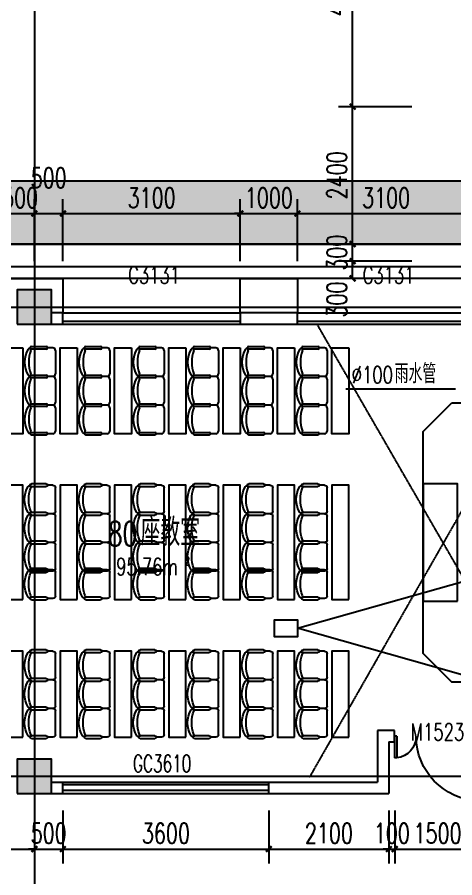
# Model space of a CAD drawing. Header units: millimetres. Extents: x 0 to 118900, y 0 to 84100.
# Drawn here: x 61598 to 69249, y 19817 to 34854 of the extents above; entities that cross this region are included whole.
import ezdxf

# ---------------------------------------------------------------- set-up
doc = ezdxf.new("R2010")
doc.units = ezdxf.units.MM
doc.linetypes.add('DASH', pattern=[0.35, 0.25, -0.1])
doc.linetypes.add('DOTE', pattern=[2.42, 2, -0.2, 0.02, -0.2])
for name, color, linetype in [('COLUMN', 2, 'Continuous'), ('DIM_LEAD', 3, 'Continuous'), ('DOOR', 4, 'Continuous'), ('DOTE', 1, 'DOTE'), ('FACADE OUTER SKIN', 6, 'Continuous'), ('FUR', 36, 'Continuous'), ('PUB_DIM', 3, 'Continuous'), ('PUB_HATCH', 8, 'Continuous'), ('PUB_TEXT', 7, 'Continuous'), ('RD-侧石线', 9, 'Continuous'), ('SEE', 5, 'Continuous'), ('SPACE', 7, 'Continuous'), ('TREE4', 66, 'Continuous'), ('WALL', 2, 'Continuous'), ('WINDOW', 4, 'Continuous'), ('WINDOW_TEXT', 7, 'Continuous'), ('排水', 7, 'Continuous')]:
    doc.layers.add(name, color=color, linetype=linetype)
doc.styles.add('_TCH_DIM', font='SIMPLEX', dxfattribs={"bigfont": 'GBCBIG'})
doc.styles.add('_TCH_SPACE', font='SIMPLEX', dxfattribs={"height": 5, "bigfont": 'GBCBIG'})
doc.styles.add('_TCH_WINDOW', font='SIMPLEX', dxfattribs={"height": 3.5, "bigfont": 'GBCBIG'})
doc.styles.add('DIM_FONT', font='SIMPLEX', dxfattribs={"width": 0.7, "bigfont": 'GBCBIG'})
doc.styles.add('仿宋单线', font='tjromans.shx', dxfattribs={"width": 0.65, "bigfont": 'tjhztxt.shx'})
doc.dimstyles.new('_TCH_ARCH&&100', dxfattribs={"dimtxt": 350, "dimasz": 100, "dimexe": 250, "dimexo": 300, "dimgap": 100, "dimtad": 1, "dimdec": 0, "dimzin": 0, "dimdsep": 46, "dimtxsty": 'DIM_FONT', "dimblk": 'ARCHTICK', "dimcen": 0.09, "dimclrt": 7, "dimazin": 2, "dimtfac": 1, "dimtdec": 0, "dimtix": 1, "dimtmove": 2, "dimatfit": 3, "dimldrblk": 'ARCHTICK', "dimfxl": 1, "dimtolj": 1, "dimtzin": 0, "dimarcsym": 0})

# ---------------------------------------------------------------- blocks, each defined once
blk = doc.blocks.new('WD-HIGH')
at = {"layer": 'WINDOW'}
for p, q in [((1050564, 1525426), (1050564, 1525626)), ((1054164, 1525426), (1054164, 1525626))]:
    blk.add_line(p, q, dxfattribs=at)
at = {"layer": 'WINDOW', "linetype": 'DASH', "extrusion": (0, 0, -1)}
for p, q in [((1054164, 1525576), (1050564, 1525576)), ((1054164, 1525476), (1050564, 1525476))]:
    blk.add_line(p, q, dxfattribs=at)
at = {"layer": 'WINDOW_TEXT', "style": '仿宋单线', "width": 0.65}
blk.add_text('GC3610', height=300, dxfattribs=at).set_placement((1051788, 1525799))
blk = doc.blocks.new('AXIS-NET-07')
at = {"layer": 'DOTE'}
for p, q in [((768944, 1612362.8), (768944, 1540152.8)), ((716444, 1564052.8), (796044, 1564052.8)), ((716444, 1555852.8), (796044, 1555852.8))]:
    blk.add_line(p, q, dxfattribs=at)
blk = doc.blocks.new('A$C2A1F14C1')
for p, q in [((0, -170), (0, 170)), ((39, 209), (117, 209)), ((137, 228), (351, 228)), ((351, 189), (137, 189)), ((39, -209), (117, -209)), ((137, -189), (351, -189)), ((351, -228), (137, -228))]:
    blk.add_line(p, q)
for centre, radius, start, end in [((39, 170), 39, 90, 180), ((137, 209), 19.5, 90, 270), ((351, 209), 19.5, 270, 90), ((381, 178), 21.9, 31.8908, 201.2393), ((-116, 0), 506, 340.4246, 19.5754), ((68, 0), 382, 330.2912, 29.7088), ((39, -170), 39, 180, 270), ((137, -209), 19.5, 90, 270), ((351, -209), 19.5, 270, 90), ((381, -178), 21.9, 158.7607, 328.1092)]:
    blk.add_arc(centre, radius, start, end)
blk = doc.blocks.new('80 SEATS')
at = {"layer": 'FUR'}
for points in [[(1068065, 1663756), (1068065, 1662256), (1067765, 1662256), (1067765, 1663756), (1068065, 1663756)], [(1069015, 1663756), (1069015, 1662256), (1068715, 1662256), (1068715, 1663756), (1069015, 1663756)], [(1069965, 1663756), (1069965, 1662256), (1069665, 1662256), (1069665, 1663756), (1069965, 1663756)], [(1070915, 1663756), (1070915, 1662256), (1070615, 1662256), (1070615, 1663756), (1070915, 1663756)], [(1071865, 1663756), (1071865, 1662256), (1071565, 1662256), (1071565, 1663756), (1071865, 1663756)], [(1072815, 1663756), (1072815, 1662256), (1072515, 1662256), (1072515, 1663756), (1072815, 1663756)], [(1073765, 1663756), (1073765, 1662256), (1073465, 1662256), (1073465, 1663756), (1073765, 1663756)], [(1074715, 1663756), (1074715, 1662256), (1074415, 1662256), (1074415, 1663756), (1074715, 1663756)], [(1075665, 1663756), (1075665, 1662256), (1075365, 1662256), (1075365, 1663756), (1075665, 1663756)], [(1069015, 1659356), (1069015, 1661356), (1068715, 1661356), (1068715, 1659356), (1069015, 1659356)], [(1069965, 1659356), (1069965, 1661356), (1069665, 1661356), (1069665, 1659356), (1069965, 1659356)], [(1070915, 1659356), (1070915, 1661356), (1070615, 1661356), (1070615, 1659356), (1070915, 1659356)], [(1071865, 1659356), (1071865, 1661356), (1071565, 1661356), (1071565, 1659356), (1071865, 1659356)], [(1072815, 1659356), (1072815, 1661356), (1072515, 1661356), (1072515, 1659356), (1072815, 1659356)], [(1073765, 1659356), (1073765, 1661356), (1073465, 1661356), (1073465, 1659356), (1073765, 1659356)], [(1074715, 1659356), (1074715, 1661356), (1074415, 1661356), (1074415, 1659356), (1074715, 1659356)], [(1075665, 1659356), (1075665, 1661356), (1075365, 1661356), (1075365, 1659356), (1075665, 1659356)], [(1077565, 1659332), (1077565, 1661379), (1076965, 1661379), (1076965, 1659332), (1077565, 1659332)], [(1069015, 1657456), (1069015, 1658456), (1068715, 1658456), (1068715, 1657456), (1069015, 1657456)], [(1069965, 1656956), (1069965, 1658456), (1069665, 1658456), (1069665, 1656956), (1069965, 1656956)], [(1070915, 1656956), (1070915, 1658456), (1070615, 1658456), (1070615, 1656956), (1070915, 1656956)], [(1071865, 1656956), (1071865, 1658456), (1071565, 1658456), (1071565, 1656956), (1071865, 1656956)], [(1072815, 1656956), (1072815, 1658456), (1072515, 1658456), (1072515, 1656956), (1072815, 1656956)], [(1073765, 1656956), (1073765, 1658456), (1073465, 1658456), (1073465, 1656956), (1073765, 1656956)], [(1074715, 1656956), (1074715, 1658456), (1074415, 1658456), (1074415, 1656956), (1074715, 1656956)], [(1075665, 1656956), (1075665, 1658456), (1075365, 1658456), (1075365, 1656956), (1075665, 1656956)]]:
    blk.add_lwpolyline(points, dxfattribs=at)
for points in [[(1077465, 1662794), (1078465, 1662794), (1078465, 1657917), (1077465, 1657917), (1076965, 1658417), (1076965, 1662294)], [(1078365, 1658356), (1078365, 1662356), (1078465, 1662356), (1078465, 1658356)]]:
    blk.add_lwpolyline(points, close=True, dxfattribs=at)
at = {"layer": 'SEE', "linetype": 'DASH'}
for p, q in [((1078465, 1658356), (1075117, 1664156)), ((1078465, 1662356), (1074976, 1656256))]:
    blk.add_line(p, q, dxfattribs=at)
at = {"layer": 'SEE'}
blk.add_lwpolyline([(1074765, 1658856), (1074765, 1658706), (1074365, 1658706), (1074365, 1659006), (1074765, 1659006), (1074765, 1658856), (1078365, 1659871), (1078365, 1657840)], close=True, dxfattribs=at)
at = {"layer": 'FUR', "extrusion": (0, 0, -1), "xscale": -1.198432564735413, "yscale": 1.198432445181377, "zscale": -1.198432564735413, "rotation": 180}
for p in [(-1067685, 1663506), (-1068635, 1663506), (-1069585, 1663506), (-1070535, 1663506), (-1071485, 1663506), (-1072435, 1663506), (-1073385, 1663506), (-1074335, 1663506), (-1075285, 1663506), (-1067685, 1663006), (-1068635, 1663006), (-1069585, 1663006), (-1070535, 1663006), (-1071485, 1663006), (-1072435, 1663006), (-1073385, 1663006), (-1074335, 1663006), (-1075285, 1663006), (-1067685, 1662506), (-1068635, 1662506), (-1069585, 1662506), (-1070535, 1662506), (-1071485, 1662506), (-1072435, 1662506), (-1073385, 1662506), (-1074335, 1662506), (-1075285, 1662506)]:
    blk.add_blockref('A$C2A1F14C1', p, dxfattribs=at)
at = {"layer": 'FUR', "xscale": -1.198432564735413, "yscale": 1.198432445181377, "zscale": 1.198432564735413}
for p in [(1068635, 1661106), (1069585, 1661106), (1070535, 1661106), (1071485, 1661106), (1072435, 1661106), (1073385, 1661106), (1074335, 1661106), (1075285, 1661106), (1068635, 1660606), (1069585, 1660606), (1070535, 1660606), (1071485, 1660606), (1072435, 1660606), (1073385, 1660606), (1074335, 1660606), (1075285, 1660606), (1068635, 1660106), (1069585, 1660106), (1070535, 1660106), (1071485, 1660106), (1072435, 1660106), (1073385, 1660106), (1074335, 1660106), (1075285, 1660106), (1068635, 1659629), (1069585, 1659629), (1070535, 1659629), (1071485, 1659629), (1072435, 1659629), (1073385, 1659629), (1074335, 1659629), (1075285, 1659629), (1068635, 1658206), (1069585, 1658206), (1070535, 1658206), (1071485, 1658206), (1072435, 1658206), (1073385, 1658206), (1074335, 1658206), (1075285, 1658206), (1068635, 1657706), (1069585, 1657706), (1070535, 1657706), (1071485, 1657706), (1072435, 1657706), (1073385, 1657706), (1074335, 1657706), (1075285, 1657706), (1069585, 1657206), (1070535, 1657206), (1071485, 1657206), (1072435, 1657206), (1073385, 1657206), (1074335, 1657206), (1075285, 1657206)]:
    blk.add_blockref('A$C2A1F14C1', p, dxfattribs=at)
blk = doc.blocks.new('$WINLIB2D$00000004')
at = {"color": 0}
for points in [[(-0.5, 0.5), (-0.5, -0.5)], [(-0.5, 0.5), (0.5, 0.5)], [(0.5, -0.5), (0.5, 0.5)], [(-0.5, 0.2406), (0.5, 0.2406)], [(-0.5, -0.5), (0.5, -0.5)]]:
    blk.add_lwpolyline(points, dxfattribs=at)
blk = doc.blocks.new('_FZH')
blk.add_lwpolyline([(-0.5, -0.5), (0.5, -0.5), (0.5, 0.5), (-0.5, 0.5)], close=True)
at = {"layer": 'PUB_HATCH'}
blk.add_solid([(-0.5, -0.5), (0.5, -0.5), (-0.5, 0.5), (0.5, 0.5)], dxfattribs=at)
blk = doc.blocks.new('$DorLib2D$00000225')
at = {"color": 0}
for p, q in [((0.475, -0.001), (0.475, 0.752)), ((0.475, 0.752), (0.5, 0.752)), ((0.5, -0.001), (0.5, 0.752)), ((-0.5, 0), (-0.5, 0.252)), ((-0.475, 0.252), (-0.5, 0.252)), ((-0.475, 0), (-0.475, 0.252)), ((-0.475, 0), (-0.5, 0)), ((0.475, -0.001), (0.5, -0.001))]:
    blk.add_line(p, q, dxfattribs=at)
for centre, radius, start, end in [((0.505, -0.002), 0.755, 92.2493, 179.7238), ((-0.501, 0.003), 0.251, 359.7899, 84.0974)]:
    blk.add_arc(centre, radius, start, end, dxfattribs=at)
blk = doc.blocks.new('_ArchTick')
at = {"color": 0, "linetype": 'ByBlock', "const_width": 0.4}
blk.add_lwpolyline([(-0.5, -0.5), (0.5, 0.5)], dxfattribs=at)
blk = doc.blocks.new('*D190')
at = {"layer": 'Defpoints', "color": 0, "transparency": 16777216}
for p in [(67463, 30590), (68798, 30590), (68798, 30290)]:
    blk.add_point(p, dxfattribs=at)
at = {"layer": 'PUB_DIM', "color": 0, "lineweight": -2, "transparency": 16777216}
for p, q in [((68498, 30590), (67213, 30590)), ((67463, 30290), (67463, 30590)), ((68498, 30290), (67213, 30290))]:
    blk.add_line(p, q, dxfattribs=at)
at = {"layer": 'PUB_DIM', "color": 0, "lineweight": -2, "transparency": 16777216, "xscale": 100, "yscale": 100, "zscale": 100}
for p, rotation in [((67463, 30590), 90), ((67463, 30290), 270)]:
    blk.add_blockref('_ArchTick', p, dxfattribs=dict(at, rotation=rotation))
at = {"layer": 'PUB_DIM', "color": 7, "transparency": 16777216, "insert": (67188, 29920), "char_height": 350, "attachment_point": 5, "rotation": 90, "style": 'DIM_FONT'}
blk.add_mtext('\\A1;300', dxfattribs=at)
blk = doc.blocks.new('*D191')
at = {"layer": 'Defpoints', "color": 0, "transparency": 16777216}
for p in [(67463, 30890), (68798, 30890), (68798, 30590)]:
    blk.add_point(p, dxfattribs=at)
at = {"layer": 'PUB_DIM', "color": 0, "lineweight": -2, "transparency": 16777216}
for p, q in [((67463, 30890), (67463, 30990)), ((68498, 30890), (67213, 30890)), ((67463, 30590), (67463, 30890)), ((68498, 30590), (67213, 30590)), ((67463, 30590), (67463, 30490))]:
    blk.add_line(p, q, dxfattribs=at)
at = {"layer": 'PUB_DIM', "color": 0, "lineweight": -2, "transparency": 16777216, "xscale": 100, "yscale": 100, "zscale": 100}
for p, rotation in [((67463, 30890), 270), ((67463, 30590), 90)]:
    blk.add_blockref('_ArchTick', p, dxfattribs=dict(at, rotation=rotation))
at = {"layer": 'PUB_DIM', "color": 7, "transparency": 16777216, "insert": (67188, 30740), "char_height": 350, "attachment_point": 5, "rotation": 90, "style": 'DIM_FONT'}
blk.add_mtext('\\A1;300', dxfattribs=at)
blk = doc.blocks.new('*D192')
at = {"layer": 'Defpoints', "color": 0, "transparency": 16777216}
for p in [(67463, 33290), (68798, 33290), (68798, 30890)]:
    blk.add_point(p, dxfattribs=at)
at = {"layer": 'PUB_DIM', "color": 0, "lineweight": -2, "transparency": 16777216}
for p, q in [((68498, 33290), (67213, 33290)), ((67463, 30890), (67463, 33290)), ((68498, 30890), (67213, 30890))]:
    blk.add_line(p, q, dxfattribs=at)
at = {"layer": 'PUB_DIM', "color": 0, "lineweight": -2, "transparency": 16777216, "xscale": 100, "yscale": 100, "zscale": 100}
for p, rotation in [((67463, 33290), 90), ((67463, 30890), 270)]:
    blk.add_blockref('_ArchTick', p, dxfattribs=dict(at, rotation=rotation))
at = {"layer": 'PUB_DIM', "color": 7, "transparency": 16777216, "insert": (67188, 32090), "char_height": 350, "attachment_point": 5, "rotation": 90, "style": 'DIM_FONT'}
blk.add_mtext('\\A1;2400', dxfattribs=at)
blk = doc.blocks.new('*D193')
at = {"layer": 'Defpoints', "color": 0, "transparency": 16777216}
for p in [(67463, 37290), (68798, 37290), (68798, 33290)]:
    blk.add_point(p, dxfattribs=at)
at = {"layer": 'PUB_DIM', "color": 0, "lineweight": -2, "transparency": 16777216}
for p, q in [((68498, 37290), (67213, 37290)), ((67463, 33290), (67463, 37290)), ((68498, 33290), (67213, 33290))]:
    blk.add_line(p, q, dxfattribs=at)
at = {"layer": 'PUB_DIM', "color": 0, "lineweight": -2, "transparency": 16777216, "xscale": 100, "yscale": 100, "zscale": 100}
for p, rotation in [((67463, 37290), 90), ((67463, 33290), 270)]:
    blk.add_blockref('_ArchTick', p, dxfattribs=dict(at, rotation=rotation))
at = {"layer": 'PUB_DIM', "color": 7, "transparency": 16777216, "insert": (67188, 35290), "char_height": 350, "attachment_point": 5, "rotation": 90, "style": 'DIM_FONT'}
blk.add_mtext('\\A1;4000', dxfattribs=at)
blk = doc.blocks.new('*D699')
at = {"layer": 'Defpoints', "color": 0, "transparency": 16777216}
for p in [(61898, 31423), (61398, 30290), (61898, 30290)]:
    blk.add_point(p, dxfattribs=at)
at = {"layer": 'PUB_DIM', "color": 0, "lineweight": -2, "transparency": 16777216}
for p, q in [((61398, 30590), (61398, 31673)), ((61898, 30590), (61898, 31673)), ((61398, 31423), (61298, 31423)), ((61398, 31423), (61898, 31423)), ((61898, 31423), (61998, 31423))]:
    blk.add_line(p, q, dxfattribs=at)
at = {"layer": 'PUB_DIM', "color": 0, "lineweight": -2, "transparency": 16777216, "xscale": 100, "yscale": 100, "zscale": 100}
blk.add_blockref('_ArchTick', (61398, 31423), dxfattribs=at)
at = {"layer": 'PUB_DIM', "color": 0, "lineweight": -2, "transparency": 16777216, "xscale": 100, "yscale": 100, "zscale": 100, "rotation": 180}
blk.add_blockref('_ArchTick', (61898, 31423), dxfattribs=at)
at = {"layer": 'PUB_DIM', "color": 7, "transparency": 16777216, "insert": (61648, 31698), "char_height": 350, "attachment_point": 5, "style": 'DIM_FONT'}
blk.add_mtext('\\A1;500', dxfattribs=at)
blk = doc.blocks.new('*D700')
at = {"layer": 'Defpoints', "color": 0, "transparency": 16777216}
for p in [(62398, 31423), (61898, 30290), (62398, 30290)]:
    blk.add_point(p, dxfattribs=at)
at = {"layer": 'PUB_DIM', "color": 0, "lineweight": -2, "transparency": 16777216}
for p, q in [((61898, 30590), (61898, 31673)), ((62398, 30590), (62398, 31673)), ((61898, 31423), (62398, 31423))]:
    blk.add_line(p, q, dxfattribs=at)
at = {"layer": 'PUB_DIM', "color": 0, "lineweight": -2, "transparency": 16777216, "xscale": 100, "yscale": 100, "zscale": 100, "rotation": 180}
blk.add_blockref('_ArchTick', (61898, 31423), dxfattribs=at)
at = {"layer": 'PUB_DIM', "color": 0, "lineweight": -2, "transparency": 16777216, "xscale": 100, "yscale": 100, "zscale": 100}
blk.add_blockref('_ArchTick', (62398, 31423), dxfattribs=at)
at = {"layer": 'PUB_DIM', "color": 7, "transparency": 16777216, "insert": (62148, 32048), "char_height": 350, "attachment_point": 5, "style": 'DIM_FONT'}
blk.add_mtext('\\A1;500', dxfattribs=at)
blk = doc.blocks.new('*D701')
at = {"layer": 'Defpoints', "color": 0, "transparency": 16777216}
for p in [(65498, 31423), (62398, 30290), (65498, 30290)]:
    blk.add_point(p, dxfattribs=at)
at = {"layer": 'PUB_DIM', "color": 0, "lineweight": -2, "transparency": 16777216}
for p, q in [((62398, 30590), (62398, 31673)), ((65498, 30590), (65498, 31673)), ((62398, 31423), (65498, 31423))]:
    blk.add_line(p, q, dxfattribs=at)
at = {"layer": 'PUB_DIM', "color": 0, "lineweight": -2, "transparency": 16777216, "xscale": 100, "yscale": 100, "zscale": 100, "rotation": 180}
blk.add_blockref('_ArchTick', (62398, 31423), dxfattribs=at)
at = {"layer": 'PUB_DIM', "color": 0, "lineweight": -2, "transparency": 16777216, "xscale": 100, "yscale": 100, "zscale": 100}
blk.add_blockref('_ArchTick', (65498, 31423), dxfattribs=at)
at = {"layer": 'PUB_DIM', "color": 7, "transparency": 16777216, "insert": (63948, 31698), "char_height": 350, "attachment_point": 5, "style": 'DIM_FONT'}
blk.add_mtext('\\A1;3100', dxfattribs=at)
blk = doc.blocks.new('*D702')
at = {"layer": 'Defpoints', "color": 0, "transparency": 16777216}
for p in [(66498, 31423), (65498, 30290), (66498, 30290)]:
    blk.add_point(p, dxfattribs=at)
at = {"layer": 'PUB_DIM', "color": 0, "lineweight": -2, "transparency": 16777216}
for p, q in [((65498, 30590), (65498, 31673)), ((66498, 30590), (66498, 31673)), ((65498, 31423), (65398, 31423)), ((65498, 31423), (66498, 31423)), ((66498, 31423), (66598, 31423))]:
    blk.add_line(p, q, dxfattribs=at)
at = {"layer": 'PUB_DIM', "color": 0, "lineweight": -2, "transparency": 16777216, "xscale": 100, "yscale": 100, "zscale": 100}
blk.add_blockref('_ArchTick', (65498, 31423), dxfattribs=at)
at = {"layer": 'PUB_DIM', "color": 0, "lineweight": -2, "transparency": 16777216, "xscale": 100, "yscale": 100, "zscale": 100, "rotation": 180}
blk.add_blockref('_ArchTick', (66498, 31423), dxfattribs=at)
at = {"layer": 'PUB_DIM', "color": 7, "transparency": 16777216, "insert": (65998, 31698), "char_height": 350, "attachment_point": 5, "style": 'DIM_FONT'}
blk.add_mtext('\\A1;1000', dxfattribs=at)
blk = doc.blocks.new('*D703')
at = {"layer": 'Defpoints', "color": 0, "transparency": 16777216}
for p in [(69598, 31423), (66498, 30290), (69598, 30290)]:
    blk.add_point(p, dxfattribs=at)
at = {"layer": 'PUB_DIM', "color": 0, "lineweight": -2, "transparency": 16777216}
for p, q in [((66498, 30590), (66498, 31673)), ((69598, 30590), (69598, 31673)), ((66498, 31423), (69598, 31423))]:
    blk.add_line(p, q, dxfattribs=at)
at = {"layer": 'PUB_DIM', "color": 0, "lineweight": -2, "transparency": 16777216, "xscale": 100, "yscale": 100, "zscale": 100, "rotation": 180}
blk.add_blockref('_ArchTick', (66498, 31423), dxfattribs=at)
at = {"layer": 'PUB_DIM', "color": 0, "lineweight": -2, "transparency": 16777216, "xscale": 100, "yscale": 100, "zscale": 100}
blk.add_blockref('_ArchTick', (69598, 31423), dxfattribs=at)
at = {"layer": 'PUB_DIM', "color": 7, "transparency": 16777216, "insert": (68048, 31698), "char_height": 350, "attachment_point": 5, "style": 'DIM_FONT'}
blk.add_mtext('\\A1;3100', dxfattribs=at)
blk = doc.blocks.new('*D764')
at = {"layer": 'Defpoints', "color": 0, "transparency": 16777216}
for p in [(59598, 21290), (61898, 21290), (61898, 20319)]:
    blk.add_point(p, dxfattribs=at)
at = {"layer": 'PUB_DIM', "color": 0, "lineweight": -2, "transparency": 16777216}
for p, q in [((59598, 20990), (59598, 20069)), ((61898, 20990), (61898, 20069)), ((59598, 20319), (61898, 20319))]:
    blk.add_line(p, q, dxfattribs=at)
at = {"layer": 'PUB_DIM', "color": 0, "lineweight": -2, "transparency": 16777216, "xscale": 100, "yscale": 100, "zscale": 100, "rotation": 180}
blk.add_blockref('_ArchTick', (59598, 20319), dxfattribs=at)
at = {"layer": 'PUB_DIM', "color": 0, "lineweight": -2, "transparency": 16777216, "xscale": 100, "yscale": 100, "zscale": 100}
blk.add_blockref('_ArchTick', (61898, 20319), dxfattribs=at)
at = {"layer": 'PUB_DIM', "color": 7, "transparency": 16777216, "insert": (60748, 20594), "char_height": 350, "attachment_point": 5, "style": 'DIM_FONT'}
blk.add_mtext('\\A1;2300', dxfattribs=at)
blk = doc.blocks.new('*D765')
at = {"layer": 'Defpoints', "color": 0, "transparency": 16777216}
for p in [(61898, 21290), (62398, 21290), (62398, 20319)]:
    blk.add_point(p, dxfattribs=at)
at = {"layer": 'PUB_DIM', "color": 0, "lineweight": -2, "transparency": 16777216}
for p, q in [((61898, 20990), (61898, 20069)), ((62398, 20990), (62398, 20069)), ((61898, 20319), (61798, 20319)), ((61898, 20319), (62398, 20319)), ((62398, 20319), (62498, 20319))]:
    blk.add_line(p, q, dxfattribs=at)
at = {"layer": 'PUB_DIM', "color": 0, "lineweight": -2, "transparency": 16777216, "xscale": 100, "yscale": 100, "zscale": 100}
blk.add_blockref('_ArchTick', (61898, 20319), dxfattribs=at)
at = {"layer": 'PUB_DIM', "color": 0, "lineweight": -2, "transparency": 16777216, "xscale": 100, "yscale": 100, "zscale": 100, "rotation": 180}
blk.add_blockref('_ArchTick', (62398, 20319), dxfattribs=at)
at = {"layer": 'PUB_DIM', "color": 7, "transparency": 16777216, "insert": (62148, 20594), "char_height": 350, "attachment_point": 5, "style": 'DIM_FONT'}
blk.add_mtext('\\A1;500', dxfattribs=at)
blk = doc.blocks.new('*D766')
at = {"layer": 'Defpoints', "color": 0, "transparency": 16777216}
for p in [(62398, 21290), (65998, 21290), (65998, 20319)]:
    blk.add_point(p, dxfattribs=at)
at = {"layer": 'PUB_DIM', "color": 0, "lineweight": -2, "transparency": 16777216}
for p, q in [((62398, 20990), (62398, 20069)), ((65998, 20990), (65998, 20069)), ((62398, 20319), (65998, 20319))]:
    blk.add_line(p, q, dxfattribs=at)
at = {"layer": 'PUB_DIM', "color": 0, "lineweight": -2, "transparency": 16777216, "xscale": 100, "yscale": 100, "zscale": 100, "rotation": 180}
blk.add_blockref('_ArchTick', (62398, 20319), dxfattribs=at)
at = {"layer": 'PUB_DIM', "color": 0, "lineweight": -2, "transparency": 16777216, "xscale": 100, "yscale": 100, "zscale": 100}
blk.add_blockref('_ArchTick', (65998, 20319), dxfattribs=at)
at = {"layer": 'PUB_DIM', "color": 7, "transparency": 16777216, "insert": (64198, 20594), "char_height": 350, "attachment_point": 5, "style": 'DIM_FONT'}
blk.add_mtext('\\A1;3600', dxfattribs=at)
blk = doc.blocks.new('*D767')
at = {"layer": 'Defpoints', "color": 0, "transparency": 16777216}
for p in [(65998, 21290), (68098, 21290), (68098, 20319)]:
    blk.add_point(p, dxfattribs=at)
at = {"layer": 'PUB_DIM', "color": 0, "lineweight": -2, "transparency": 16777216}
for p, q in [((65998, 20990), (65998, 20069)), ((68098, 20990), (68098, 20069)), ((65998, 20319), (68098, 20319))]:
    blk.add_line(p, q, dxfattribs=at)
at = {"layer": 'PUB_DIM', "color": 0, "lineweight": -2, "transparency": 16777216, "xscale": 100, "yscale": 100, "zscale": 100, "rotation": 180}
blk.add_blockref('_ArchTick', (65998, 20319), dxfattribs=at)
at = {"layer": 'PUB_DIM', "color": 0, "lineweight": -2, "transparency": 16777216, "xscale": 100, "yscale": 100, "zscale": 100}
blk.add_blockref('_ArchTick', (68098, 20319), dxfattribs=at)
at = {"layer": 'PUB_DIM', "color": 7, "transparency": 16777216, "insert": (67048, 20594), "char_height": 350, "attachment_point": 5, "style": 'DIM_FONT'}
blk.add_mtext('\\A1;2100', dxfattribs=at)
blk = doc.blocks.new('*D768')
at = {"layer": 'Defpoints', "color": 0, "transparency": 16777216}
for p in [(68098, 21290), (68198, 21290), (68198, 20319)]:
    blk.add_point(p, dxfattribs=at)
at = {"layer": 'PUB_DIM', "color": 0, "lineweight": -2, "transparency": 16777216}
for p, q in [((68098, 20990), (68098, 20069)), ((68198, 20990), (68198, 20069)), ((68098, 20319), (67998, 20319)), ((68098, 20319), (68198, 20319)), ((68198, 20319), (68298, 20319))]:
    blk.add_line(p, q, dxfattribs=at)
at = {"layer": 'PUB_DIM', "color": 0, "lineweight": -2, "transparency": 16777216, "xscale": 100, "yscale": 100, "zscale": 100}
blk.add_blockref('_ArchTick', (68098, 20319), dxfattribs=at)
at = {"layer": 'PUB_DIM', "color": 0, "lineweight": -2, "transparency": 16777216, "xscale": 100, "yscale": 100, "zscale": 100, "rotation": 180}
blk.add_blockref('_ArchTick', (68198, 20319), dxfattribs=at)
at = {"layer": 'PUB_DIM', "color": 7, "transparency": 16777216, "insert": (68148, 20594), "char_height": 350, "attachment_point": 5, "style": 'DIM_FONT'}
blk.add_mtext('\\A1;100', dxfattribs=at)
blk = doc.blocks.new('*D769')
at = {"layer": 'Defpoints', "color": 0, "transparency": 16777216}
for p in [(68198, 21290), (69698, 21290), (69698, 20319)]:
    blk.add_point(p, dxfattribs=at)
at = {"layer": 'PUB_DIM', "color": 0, "lineweight": -2, "transparency": 16777216}
for p, q in [((68198, 20990), (68198, 20069)), ((69698, 20990), (69698, 20069)), ((68198, 20319), (69698, 20319))]:
    blk.add_line(p, q, dxfattribs=at)
at = {"layer": 'PUB_DIM', "color": 0, "lineweight": -2, "transparency": 16777216, "xscale": 100, "yscale": 100, "zscale": 100, "rotation": 180}
blk.add_blockref('_ArchTick', (68198, 20319), dxfattribs=at)
at = {"layer": 'PUB_DIM', "color": 0, "lineweight": -2, "transparency": 16777216, "xscale": 100, "yscale": 100, "zscale": 100}
blk.add_blockref('_ArchTick', (69698, 20319), dxfattribs=at)
at = {"layer": 'PUB_DIM', "color": 7, "transparency": 16777216, "insert": (68948, 20594), "char_height": 350, "attachment_point": 5, "style": 'DIM_FONT'}
blk.add_mtext('\\A1;1500', dxfattribs=at)

msp = doc.modelspace()

# ---------------------------------------------------------------- hatches: boundary and pattern name
at = {"layer": 'TREE4'}
h = msp.add_hatch(dxfattribs=at)
h.set_pattern_fill('GRASS', color=256, scale=100, style=0)
h.set_pattern_definition([(90, (41897.56, 30889.89), (-199.5591, 199.5591), [52.916, -346.202]), (45, (41897.56, 30889.9), (-199.5592, 199.5592), [52.916, -229.3032]), (135, (41897.56, 30889.9), (-199.5592, -199.5592), [52.916, -229.3032])])
h.paths.add_polyline_path([(70597.6, 31989.5), (41897.6, 31989.5), (41897.6, 30889.9), (70597.6, 30889.9)])

# ---------------------------------------------------------------- linework, layer by layer
at = {"layer": 'DIM_LEAD'}
msp.add_line((69260.9, 28352.3), (67341.9, 28352.3), dxfattribs=at)
at = {"layer": 'FACADE OUTER SKIN', "ltscale": 20}
for points in [[(61397.6, 29689.9), (61397.6, 30289.9), (62397.6, 30289.9), (62397.6, 29689.9)], [(65497.6, 29689.9), (65497.6, 30289.9), (66497.6, 30289.9), (66497.6, 29689.9)]]:
    msp.add_lwpolyline(points, dxfattribs=at)
at = {"layer": 'RD-侧石线'}
msp.add_lwpolyline([(2500, 4889.5), (81497.7, 4889.5, 0.415039), (93497.7, 16923.4), (93497.7, 19990, 0.4142005), (81497.7, 31989.5), (51597.7, 31989.5), (45797.6, 31989.5)], format="xyb", dxfattribs=at)
at = {"layer": 'SEE', "ltscale": 20}
msp.add_lwpolyline([(69597.6, 30289.9), (29497.6, 30289.9)], dxfattribs=at)
at = {"layer": 'TREE4'}
msp.add_lwpolyline([(70597.6, 31989.5), (41897.6, 31989.5), (41897.6, 30889.9), (70597.6, 30889.9)], close=True, dxfattribs=at)
at = {"layer": 'WALL'}
for p, q in [((62397.6, 29689.9), (62197.6, 29689.9)), ((62397.6, 29489.9), (62397.6, 29689.9)), ((66497.6, 29689.9), (65497.6, 29689.9)), ((65497.6, 29689.9), (65497.6, 29489.9)), ((66497.6, 29489.9), (66497.6, 29689.9)), ((62197.6, 29489.9), (62397.6, 29489.9)), ((65497.6, 29489.9), (66497.6, 29489.9)), ((68197.6, 22389.9), (67897.6, 22389.9)), ((67897.6, 22389.9), (67897.6, 21489.9)), ((68197.6, 22189.9), (68197.6, 22389.9)), ((68097.6, 22189.9), (68197.6, 22189.9)), ((68097.6, 22189.9), (68097.6, 21289.9)), ((62197.6, 21489.9), (67897.6, 21489.9)), ((62197.6, 21289.9), (68097.6, 21289.9))]:
    msp.add_line(p, q, dxfattribs=at)
at = {"layer": '排水'}
for points in [[(70597.6, 30889.9), (29497.6, 30889.9), (29497.6, 54489.9), (67997.6, 54489.9), (67997.6, 37289.9), (87597.1, 37289.9), (87597.1, 76689.9), (61397.6, 76689.9), (61397.6, 76289.9), (87197.1, 76289.9), (87197.1, 37689.9), (68397.6, 37689.9), (68397.6, 54889.9), (29097.6, 54889.9), (29097.6, 51789.9)], [(70597.6, 30489.9), (29097.6, 30489.9), (29097.6, 33589.9)]]:
    msp.add_lwpolyline(points, dxfattribs=at)

# ---------------------------------------------------------------- block references
at = {"layer": 'COLUMN', "xscale": 600, "yscale": 600, "zscale": 600}
for p in [(61897.6, 29789.9), (61897.6, 21589.9)]:
    msp.add_blockref('_FZH', p, dxfattribs=at)
at = {"layer": 'DOOR'}
ref = msp.add_blockref('$DorLib2D$00000225', (68947.6, 22289.9), dxfattribs=dict(at, xscale=-1500, yscale=1500, zscale=-1500, rotation=180))
ref.add_attrib('A', 'M1523', (68477.6, 22216.1), dxfattribs={"layer": 'WINDOW_TEXT', "ltscale": 20, "height": 297.5, "style": '_TCH_WINDOW', "width": 0.705882})
at = {"layer": 'DOTE'}
msp.add_blockref('AXIS-NET-07', (-707046.5, -1534262.9), dxfattribs=at)
at = {"layer": 'SEE'}
msp.add_blockref('80 SEATS', (-1008267.7, -1634679.6), dxfattribs=at)
at = {"layer": 'WINDOW'}
ref = msp.add_blockref('$WINLIB2D$00000004', (63947.6, 29589.9), dxfattribs=dict(at, xscale=-3100, yscale=200, zscale=-3100, rotation=180.000000000013))
ref.add_attrib('A', 'C3131', (63537.6, 30200.9), dxfattribs={"layer": 'WINDOW_TEXT', "ltscale": 20, "height": 297.5, "style": '_TCH_WINDOW', "width": 0.705882})
ref = msp.add_blockref('$WINLIB2D$00000004', (68047.6, 29589.9), dxfattribs=dict(at, xscale=-3100, yscale=200, zscale=-3100, rotation=180.000000000013))
ref.add_attrib('A', 'C3131', (67637.6, 30200.9), dxfattribs={"layer": 'WINDOW_TEXT', "ltscale": 20, "height": 297.5, "style": '_TCH_WINDOW', "width": 0.705882})
msp.add_blockref('WD-HIGH', (-988166, -1504136.1), dxfattribs=at)

# ---------------------------------------------------------------- texts
at = {"layer": 'PUB_TEXT', "style": '_TCH_DIM', "width": 0.705882}
msp.add_text('%%c100', height=297.5, dxfattribs=at).set_placement((67446.9, 28457.3))
at = {"layer": 'PUB_TEXT', "style": '_TCH_DIM'}
msp.add_text('雨水管', height=337.59, dxfattribs=at).set_placement((68196.9, 28457.3))
at = {"layer": 'SPACE', "style": '_TCH_SPACE', "width": 0.705882}
for s, height, p in [('80', 425, (63182.4, 25616.2)), ('2', 148.8, (64527.8, 25279.3)), ('95.76m', 297.5, (63327.8, 25104.3))]:
    msp.add_text(s, height=height, dxfattribs=at).set_placement(p)
at = {"layer": 'SPACE', "style": '_TCH_SPACE'}
msp.add_text('座教室', height=482.27, dxfattribs=at).set_placement((63753.8, 25616.2))

# ---------------------------------------------------------------- dimensions: what is measured, and where the dimension line sits
at = {"layer": 'PUB_DIM'}
for p1, p2, distance, picture, middle in [((68797.6, 33289.9), (68797.6, 37289.9), 1334.5, '*D193', (67188.1, 35289.9)), ((68797.6, 30889.9), (68797.6, 33289.9), 1334.5, '*D192', (67188.1, 32089.9)), ((61397.6, 30289.9), (61897.6, 30289.9), 1132.7, '*D699', (61647.6, 31697.6)), ((62397.6, 30289.9), (65497.6, 30289.9), 1132.7, '*D701', (63947.6, 31697.6)), ((65497.6, 30289.9), (66497.6, 30289.9), 1132.7, '*D702', (65997.6, 31697.6)), ((66497.6, 30289.9), (69597.6, 30289.9), 1132.7, '*D703', (68047.6, 31697.6)), ((68797.6, 30589.9), (68797.6, 30889.9), 1334.5, '*D191', (67188.1, 30739.9)), ((59597.6, 21289.9), (61897.6, 21289.9), -970.4, '*D764', (60747.6, 20594.5)), ((61897.6, 21289.9), (62397.6, 21289.9), -970.4, '*D765', (62147.6, 20594.5)), ((62397.6, 21289.9), (65997.6, 21289.9), -970.4, '*D766', (64197.6, 20594.5)), ((65997.6, 21289.9), (68097.6, 21289.9), -970.4, '*D767', (67047.6, 20594.5)), ((68097.6, 21289.9), (68197.6, 21289.9), -970.4, '*D768', (68147.6, 20594.5)), ((68197.6, 21289.9), (69697.6, 21289.9), -970.4, '*D769', (68947.6, 20594.5))]:
    dim = msp.add_aligned_dim(p1=p1, p2=p2, distance=distance, dimstyle='_TCH_ARCH&&100', dxfattribs=at)
    dim.commit()
    dim.dimension.update_dxf_attribs({"geometry": picture, "text_midpoint": middle})
for base, p1, p2, angle, picture, middle in [((62397.6, 31422.6), (61897.6, 30289.9), (62397.6, 30289.9), 0, '*D700', (62147.6, 32047.6)), ((67463.1, 30589.9), (68797.6, 30289.9), (68797.6, 30589.9), 90, '*D190', (67188.1, 29919.9))]:
    dim = msp.add_linear_dim(base=base, p1=p1, p2=p2, angle=angle, dimstyle='_TCH_ARCH&&100', dxfattribs=at)
    dim.commit()
    dim.dimension.update_dxf_attribs({"geometry": picture, "text_midpoint": middle, "dimtype": 161})

doc.saveas('drawing.dxf')
